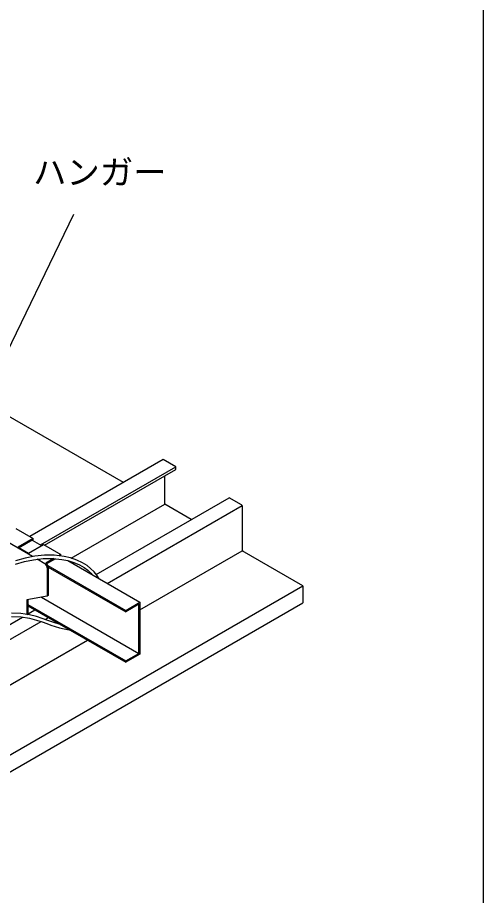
# Model space of a CAD drawing. Units: millimetres on the paper. Extents: x -142 to 140, y -97 to 98.
# Drawn here: x 112.1 to 140, y 1.7 to 54.3 of the extents above; entities that cross this region are included whole.
import ezdxf
from ezdxf.enums import TextEntityAlignment as Align

# ---------------------------------------------------------------- set-up
doc = ezdxf.new("R2010")
doc.units = ezdxf.units.MM
for name, color, linetype in [('0-0_文字･図枠･寸法', 7, 'Continuous'), ('0-2_天井下地', 7, 'Continuous'), ('0-3_天井ボード', 7, 'Continuous'), ('0-4_BBカチットワイヤー', 7, 'Continuous')]:
    doc.layers.add(name, color=color, linetype=linetype)
doc.styles.add('ＭＳ ゴシック', font='')
doc.styles.get('ＭＳ ゴシック').set_extended_font_data('MS Gothic')

msp = doc.modelspace()

# ---------------------------------------------------------------- linework, layer by layer
at = {"layer": '0-0_文字･図枠･寸法'}
for p, q in [((140.037, -24.637), (140.037, 98.113)), ((108.187, 27.465), (115.5, 42.532))]:
    msp.add_line(p, q, dxfattribs=at)
at = {"layer": '0-2_天井下地'}
for p, q in [((120.847, 27.823), (112.856, 23.21)), ((113.504, 22.705), (121.608, 27.384)), ((113.745, 22.697), (121.608, 27.236)), ((120.938, 25.152), (120.938, 26.849)), ((116.839, 20.942), (124.803, 25.54)), ((125.538, 25.116), (124.803, 25.54)), ((115.333, 21.917), (120.938, 25.152)), ((117.497, 20.4), (125.583, 25.068)), ((122.534, 24.23), (120.938, 25.152)), ((125.601, 22.386), (125.601, 25.005)), ((113.014, 22.009), (109.41, 24.089)), ((113.014, 22.009), (109.747, 23.894)), ((112.017, 23.694), (113.06, 23.092)), ((113.06, 23.092), (112.155, 22.57)), ((113.004, 22.994), (112.212, 22.537)), ((112.773, 22.213), (113.678, 22.735)), ((113.004, 22.994), (113.565, 22.67)), ((113.06, 22.962), (113.06, 23.092)), ((113.678, 22.735), (114.721, 22.133)), ((112.155, 22.57), (112.773, 22.213)), ((114.721, 22.133), (114.594, 22.06)), ((114.721, 22.044), (114.721, 22.133)), ((119.456, 18.808), (125.583, 22.345)), ((113.76, 21.578), (113.294, 21.847)), ((114.298, 21.889), (113.816, 21.611)), ((114.395, 21.879), (113.864, 21.573)), ((115.128, 21.768), (119.456, 19.269)), ((113.93, 21.48), (118.607, 18.78)), ((113.956, 21.383), (118.607, 18.698)), ((113.958, 21.366), (113.958, 19.675)), ((113.551, 19.575), (119.385, 16.207)), ((113.958, 19.675), (113.901, 19.643)), ((112.682, 19.408), (112.682, 18.542)), ((112.738, 19.419), (112.738, 18.575)), ((112.738, 19.146), (118.607, 15.758)), ((112.738, 19.065), (118.607, 15.677)), ((112.682, 18.543), (113.162, 18.82)), ((110.608, 17.345), (112.409, 18.385)), ((111.328, 16.839), (113.536, 18.114)), ((113.766, 18.246), (113.961, 18.359)), ((55.816, -17.931), (116.32, 16.997))]:
    msp.add_line(p, q, dxfattribs=at)
for points in [[(121.608, 27.236), (121.608, 27.384), (120.847, 27.823)], [(125.601, 22.386), (125.6, 22.372), (125.597, 22.361), (125.591, 22.351), (125.583, 22.345), (125.583, 22.345)], [(113.901, 21.333), (113.901, 19.643), (112.682, 19.408)]]:
    msp.add_lwpolyline(points, dxfattribs=at)
msp.add_lwpolyline([(118.607, 18.78), (119.456, 19.269), (119.456, 16.167), (118.607, 15.677), (118.607, 15.758), (119.385, 16.207), (119.385, 19.147), (118.607, 18.698)], close=True, dxfattribs=at)
for centre, radius, start, end in [((125.463, 24.999), 0.139, 2.6083, 57.3923), ((113.651, 21.352), 0.307, 2.6054, 57.3947), ((113.594, 21.319), 0.307, 2.6054, 57.3946)]:
    msp.add_arc(centre, radius, start, end, dxfattribs=at)
at = {"layer": '0-3_天井ボード'}
for p, q in [((118.47, 26.451), (110.686, 30.944)), ((129.214, 20.248), (125.583, 22.345)), ((44.361, -28.736), (129.214, 20.248)), ((129.214, 20.248), (129.214, 19.228)), ((44.361, -29.757), (129.214, 19.228))]:
    msp.add_line(p, q, dxfattribs=at)
at = {"layer": '0-4_BBカチットワイヤー'}
for points in [[(111.99, 21.546), (112.531, 21.707), (113.086, 21.823), (113.649, 21.888), (114.214, 21.897), (114.773, 21.842), (115.14, 21.765), (115.499, 21.652), (115.835, 21.505), (116.111, 21.345), (116.329, 21.186), (116.517, 21.014), (116.602, 20.917)], [(117.01, 20.681), (116.874, 20.9), (116.708, 21.103), (116.501, 21.302), (116.283, 21.471), (116.005, 21.641), (115.664, 21.802), (115.29, 21.932), (114.906, 22.022), (114.323, 22.092), (113.735, 22.093), (113.148, 22.035), (112.568, 21.922), (112.003, 21.761)], [(114.694, 17.936), (114.614, 17.955), (114.36, 18.035), (114.115, 18.12), (113.876, 18.207), (113.605, 18.304), (113.263, 18.414), (112.834, 18.52), (112.316, 18.598), (111.762, 18.62)], [(111.764, 18.42), (112.336, 18.396), (112.846, 18.315), (113.265, 18.204), (113.603, 18.091), (113.869, 17.996), (114.119, 17.906), (114.376, 17.82), (114.64, 17.739), (114.916, 17.669), (115.207, 17.617), (115.251, 17.614)]]:
    msp.add_lwpolyline(points, dxfattribs=at)

# ---------------------------------------------------------------- texts
at = {"layer": '0-0_文字･図枠･寸法', "style": 'ＭＳ ゴシック'}
msp.add_text('ハンガー', height=1.466, dxfattribs=at).set_placement((113.05, 43.88), align=Align.BOTTOM_LEFT)

doc.saveas('drawing.dxf')
